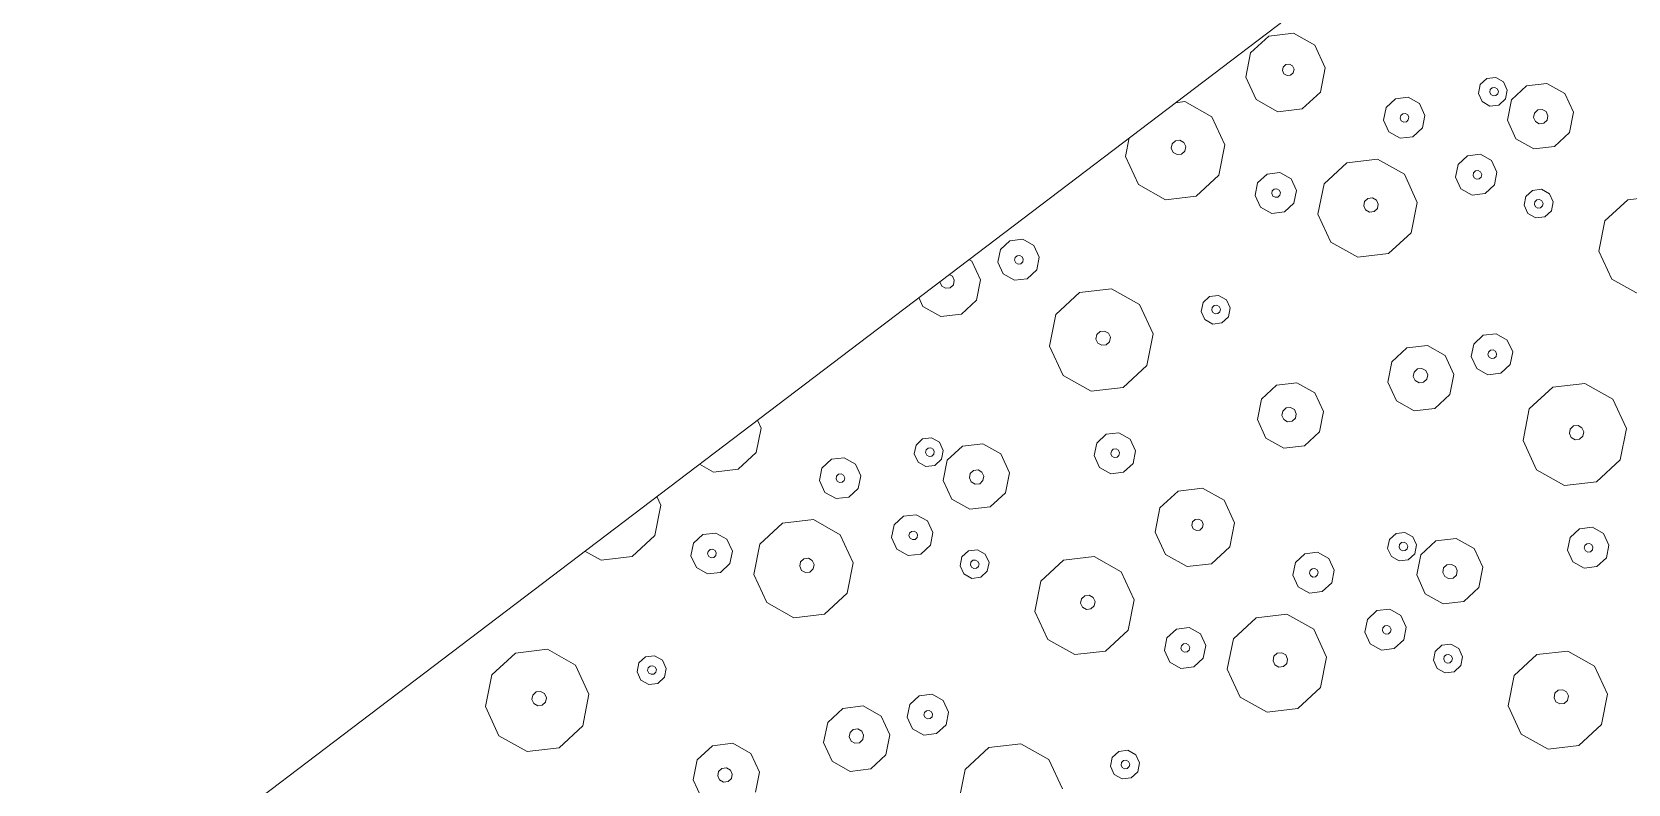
# Model space of a CAD drawing. Header units: metres. Extents: x -2858 to 512, y -1995 to 1252.
# Drawn here: x -474.19 to -468.06, y -189.28 to -186.4 of the extents above; entities that cross this region are included whole.
import ezdxf

# ---------------------------------------------------------------- set-up
doc = ezdxf.new("R2010")
doc.units = ezdxf.units.M
doc.layers.add('Calque commun', color=7, linetype='Continuous')

# ---------------------------------------------------------------- blocks, each defined once
blk = doc.blocks.new('pattern')
at = {"layer": 'Calque commun', "color": 54, "linetype": 'Continuous', "lineweight": 9}
for p, q in [((100.5684, 104.0394), (100.6705, 104.0997)), ((100.6705, 104.0997), (100.7887, 104.0884)), ((100.7887, 104.0884), (100.8776, 104.0099)), ((100.5212, 103.9305), (100.5684, 104.0394)), ((100.8776, 104.0099), (100.9034, 103.8941)), ((100.547, 103.8147), (100.5212, 103.9305)), ((100.6664, 103.9163), (100.6733, 103.9322)), ((100.6702, 103.8994), (100.6664, 103.9163)), ((100.6733, 103.9322), (100.6882, 103.9409)), ((100.6882, 103.9409), (100.7055, 103.9393)), ((100.7055, 103.9393), (100.7184, 103.9279)), ((100.7222, 103.911), (100.7153, 103.8951)), ((100.7184, 103.9279), (100.7222, 103.911)), ((100.6832, 103.8879), (100.6702, 103.8994)), ((100.7004, 103.8863), (100.6832, 103.8879)), ((100.7153, 103.8951), (100.7004, 103.8863)), ((100.9034, 103.8941), (100.8562, 103.7852)), ((100.6359, 103.7361), (100.547, 103.8147)), ((100.8562, 103.7852), (100.754, 103.7249)), ((100.754, 103.7249), (100.6359, 103.7361)), ((100.119, 103.6166), (100.1387, 103.662)), ((100.1387, 103.662), (100.1813, 103.6871)), ((100.1813, 103.6871), (100.2305, 103.6824)), ((100.2305, 103.6824), (100.2676, 103.6497)), ((100.1298, 103.5684), (100.119, 103.6166)), ((100.1812, 103.6115), (100.1854, 103.621)), ((100.1835, 103.6014), (100.1812, 103.6115)), ((100.1913, 103.5945), (100.1835, 103.6014)), ((100.1854, 103.621), (100.1943, 103.6263)), ((100.2016, 103.5935), (100.1913, 103.5945)), ((100.1943, 103.6263), (100.2046, 103.6253)), ((100.2105, 103.5988), (100.2016, 103.5935)), ((100.2046, 103.6253), (100.2124, 103.6185)), ((100.2147, 103.6083), (100.2105, 103.5988)), ((100.2124, 103.6185), (100.2147, 103.6083)), ((100.2783, 103.6015), (100.2587, 103.5561)), ((100.2676, 103.6497), (100.2783, 103.6015)), ((100.1669, 103.5356), (100.1298, 103.5684)), ((100.2161, 103.531), (100.1669, 103.5356)), ((100.2587, 103.5561), (100.2161, 103.531)), ((100.833, 103.5284), (100.8628, 103.546)), ((100.8628, 103.546), (100.8973, 103.5427)), ((100.8973, 103.5427), (100.9232, 103.5198)), ((99.7597, 103.4128), (99.8661, 103.4756)), ((99.8661, 103.4756), (99.9892, 103.4639)), ((100.8193, 103.4967), (100.833, 103.5284)), ((100.8268, 103.4629), (100.8193, 103.4967)), ((100.8587, 103.4939), (100.8628, 103.5034)), ((100.861, 103.4838), (100.8587, 103.4939)), ((100.8687, 103.4769), (100.861, 103.4838)), ((100.8628, 103.5034), (100.8718, 103.5087)), ((100.8791, 103.4759), (100.8687, 103.4769)), ((100.8718, 103.5087), (100.8821, 103.5077)), ((100.888, 103.4812), (100.8791, 103.4759)), ((100.8821, 103.5077), (100.8899, 103.5009)), ((100.8921, 103.4907), (100.888, 103.4812)), ((100.8899, 103.5009), (100.8921, 103.4907)), ((100.9307, 103.486), (100.917, 103.4543)), ((100.9232, 103.5198), (100.9307, 103.486)), ((99.7105, 103.2994), (99.7597, 103.4128)), ((99.9892, 103.4639), (100.0818, 103.3821)), ((100.8527, 103.44), (100.8268, 103.4629)), ((100.8872, 103.4367), (100.8527, 103.44)), ((100.917, 103.4543), (100.8872, 103.4367)), ((100.0818, 103.3821), (100.1087, 103.2615)), ((100.4928, 103.2848), (100.5243, 103.3574)), ((100.5243, 103.3574), (100.5924, 103.3976)), ((100.5924, 103.3976), (100.6712, 103.3901)), ((100.6712, 103.3901), (100.7305, 103.3377)), ((99.7374, 103.1787), (99.7105, 103.2994)), ((99.8717, 103.2837), (99.8786, 103.2995)), ((99.8786, 103.2995), (99.8935, 103.3083)), ((99.8935, 103.3083), (99.9107, 103.3067)), ((99.9107, 103.3067), (99.9237, 103.2952)), ((99.9237, 103.2952), (99.9275, 103.2784)), ((100.5931, 103.2771), (100.5999, 103.293)), ((100.5999, 103.293), (100.6148, 103.3018)), ((100.6148, 103.3018), (100.6321, 103.3001)), ((100.6321, 103.3001), (100.645, 103.2887)), ((100.645, 103.2887), (100.6488, 103.2718)), ((100.7305, 103.3377), (100.7477, 103.2605)), ((100.8724, 103.2464), (100.892, 103.2917)), ((100.892, 103.2917), (100.9346, 103.3169)), ((100.9346, 103.3169), (100.9838, 103.3122)), ((100.9838, 103.3122), (101.0209, 103.2795)), ((99.8755, 103.2668), (99.8717, 103.2837)), ((99.8884, 103.2553), (99.8755, 103.2668)), ((99.9057, 103.2537), (99.8884, 103.2553)), ((99.9206, 103.2625), (99.9057, 103.2537)), ((99.9275, 103.2784), (99.9206, 103.2625)), ((100.1087, 103.2615), (100.0595, 103.1481)), ((100.51, 103.2076), (100.4928, 103.2848)), ((100.5968, 103.2602), (100.5931, 103.2771)), ((100.6098, 103.2488), (100.5968, 103.2602)), ((100.627, 103.2471), (100.6098, 103.2488)), ((100.6419, 103.2559), (100.627, 103.2471)), ((100.6488, 103.2718), (100.6419, 103.2559)), ((100.7477, 103.2605), (100.7162, 103.1879)), ((100.8831, 103.1981), (100.8724, 103.2464)), ((100.9333, 103.2442), (100.9374, 103.2537)), ((100.9355, 103.234), (100.9333, 103.2442)), ((100.9433, 103.2272), (100.9355, 103.234)), ((100.9374, 103.2537), (100.9463, 103.259)), ((100.9536, 103.2262), (100.9433, 103.2272)), ((100.9463, 103.259), (100.9567, 103.258)), ((100.9626, 103.2315), (100.9536, 103.2262)), ((100.9567, 103.258), (100.9644, 103.2511)), ((100.9667, 103.241), (100.9626, 103.2315)), ((100.9644, 103.2511), (100.9667, 103.241)), ((101.0316, 103.2312), (101.012, 103.1858)), ((101.0209, 103.2795), (101.0316, 103.2312)), ((99.83, 103.0969), (99.7374, 103.1787)), ((100.5693, 103.1552), (100.51, 103.2076)), ((100.7162, 103.1879), (100.6481, 103.1477)), ((100.9202, 103.1654), (100.8831, 103.1981)), ((100.9694, 103.1607), (100.9202, 103.1654)), ((101.012, 103.1858), (100.9694, 103.1607)), ((101.1824, 103.1409), (101.2846, 103.2013)), ((101.2846, 103.2013), (101.4027, 103.19)), ((101.4027, 103.19), (101.4917, 103.1115)), ((99.3444, 103.1047), (99.3702, 102.9889)), ((100.0595, 103.1481), (99.9531, 103.0852)), ((100.6481, 103.1477), (100.5693, 103.1552)), ((100.6169, 103.0791), (100.6306, 103.1109)), ((100.6306, 103.1109), (100.6604, 103.1285)), ((100.6604, 103.1285), (100.6949, 103.1252)), ((100.6949, 103.1252), (100.7208, 103.1023)), ((101.1352, 103.0321), (101.1824, 103.1409)), ((101.4917, 103.1115), (101.5175, 102.9957)), ((99.9531, 103.0852), (99.83, 103.0969)), ((100.6244, 103.0454), (100.6169, 103.0791)), ((100.6503, 103.0225), (100.6244, 103.0454)), ((100.6525, 103.0788), (100.6566, 103.0883)), ((100.6548, 103.0686), (100.6525, 103.0788)), ((100.6625, 103.0618), (100.6548, 103.0686)), ((100.6566, 103.0883), (100.6656, 103.0936)), ((100.6729, 103.0608), (100.6625, 103.0618)), ((100.6656, 103.0936), (100.6759, 103.0926)), ((100.6818, 103.0661), (100.6729, 103.0608)), ((100.6759, 103.0926), (100.6837, 103.0857)), ((100.686, 103.0756), (100.6818, 103.0661)), ((100.6837, 103.0857), (100.686, 103.0756)), ((100.7283, 103.0685), (100.7146, 103.0368)), ((100.7208, 103.1023), (100.7283, 103.0685)), ((101.2874, 103.0337), (101.3023, 103.0425)), ((101.3023, 103.0425), (101.3195, 103.0409)), ((99.3702, 102.9889), (99.323, 102.88)), ((100.6848, 103.0192), (100.6503, 103.0225)), ((100.7146, 103.0368), (100.6848, 103.0192)), ((101.161, 102.9163), (101.1352, 103.0321)), ((101.2805, 103.0179), (101.2874, 103.0337)), ((101.2842, 103.001), (101.2805, 103.0179)), ((101.2972, 102.9895), (101.2842, 103.001)), ((101.3144, 102.9879), (101.2972, 102.9895)), ((101.3293, 102.9967), (101.3144, 102.9879)), ((101.3195, 103.0409), (101.3325, 103.0294)), ((101.3362, 103.0126), (101.3293, 102.9967)), ((101.3325, 103.0294), (101.3362, 103.0126)), ((101.5175, 102.9957), (101.4703, 102.8868)), ((100.8943, 102.8945), (100.9139, 102.9399)), ((100.9139, 102.9399), (100.9565, 102.965)), ((100.9565, 102.965), (101.0057, 102.9603)), ((101.0057, 102.9603), (101.0428, 102.9276)), ((101.0428, 102.9276), (101.0536, 102.8794)), ((99.1027, 102.8309), (99.0138, 102.9095)), ((99.323, 102.88), (99.2209, 102.8197)), ((99.8124, 102.8459), (99.8321, 102.8912)), ((99.8321, 102.8912), (99.8746, 102.9164)), ((99.8746, 102.9164), (99.9239, 102.9117)), ((99.9239, 102.9117), (99.9609, 102.879)), ((99.9609, 102.879), (99.9717, 102.8307)), ((100.905, 102.8463), (100.8943, 102.8945)), ((100.9565, 102.8894), (100.9606, 102.8989)), ((100.9587, 102.8793), (100.9565, 102.8894)), ((100.9665, 102.8724), (100.9587, 102.8793)), ((100.9606, 102.8989), (100.9695, 102.9042)), ((100.9769, 102.8714), (100.9665, 102.8724)), ((100.9695, 102.9042), (100.9799, 102.9032)), ((100.9858, 102.8767), (100.9769, 102.8714)), ((100.9799, 102.9032), (100.9877, 102.8964)), ((100.9899, 102.8862), (100.9858, 102.8767)), ((100.9877, 102.8964), (100.9899, 102.8862)), ((101.0536, 102.8794), (101.0339, 102.834)), ((101.2499, 102.8377), (101.161, 102.9163)), ((101.4703, 102.8868), (101.3681, 102.8265)), ((101.9499, 102.8442), (101.9636, 102.876)), ((101.9636, 102.876), (101.9934, 102.8936)), ((101.9934, 102.8936), (102.0279, 102.8903)), ((102.0279, 102.8903), (102.0538, 102.8674)), ((102.0538, 102.8674), (102.0614, 102.8336)), ((99.2209, 102.8197), (99.1027, 102.8309)), ((99.8231, 102.7976), (99.8124, 102.8459)), ((99.8602, 102.7649), (99.8231, 102.7976)), ((99.8746, 102.8408), (99.8787, 102.8503)), ((99.8768, 102.8306), (99.8746, 102.8408)), ((99.8846, 102.8238), (99.8768, 102.8306)), ((99.8787, 102.8503), (99.8877, 102.8556)), ((99.895, 102.8228), (99.8846, 102.8238)), ((99.8877, 102.8556), (99.898, 102.8546)), ((99.9039, 102.828), (99.895, 102.8228)), ((99.898, 102.8546), (99.9058, 102.8477)), ((99.908, 102.8376), (99.9039, 102.828)), ((99.9058, 102.8477), (99.908, 102.8376)), ((99.9717, 102.8307), (99.952, 102.7853)), ((100.0471, 102.7809), (100.1152, 102.8211)), ((100.1152, 102.8211), (100.194, 102.8136)), ((100.194, 102.8136), (100.2533, 102.7612)), ((100.9421, 102.8135), (100.905, 102.8463)), ((100.9913, 102.8089), (100.9421, 102.8135)), ((101.0339, 102.834), (100.9913, 102.8089)), ((101.3681, 102.8265), (101.2499, 102.8377)), ((101.9574, 102.8105), (101.9499, 102.8442)), ((101.9833, 102.7875), (101.9574, 102.8105)), ((101.9876, 102.8414), (101.9918, 102.8509)), ((101.9899, 102.8312), (101.9876, 102.8414)), ((101.9977, 102.8244), (101.9899, 102.8312)), ((101.9918, 102.8509), (102.0007, 102.8562)), ((102.008, 102.8234), (101.9977, 102.8244)), ((102.0007, 102.8562), (102.011, 102.8552)), ((102.017, 102.8287), (102.008, 102.8234)), ((102.011, 102.8552), (102.0188, 102.8483)), ((102.0211, 102.8382), (102.017, 102.8287)), ((102.0476, 102.8019), (102.0178, 102.7843)), ((102.0188, 102.8483), (102.0211, 102.8382)), ((102.0614, 102.8336), (102.0476, 102.8019)), ((99.9094, 102.7602), (99.8602, 102.7649)), ((99.952, 102.7853), (99.9094, 102.7602)), ((100.0156, 102.7083), (100.0471, 102.7809)), ((100.2533, 102.7612), (100.2705, 102.684)), ((101.4386, 102.7196), (101.4583, 102.7649)), ((101.4583, 102.7649), (101.5008, 102.7901)), ((101.5008, 102.7901), (101.5501, 102.7854)), ((101.5501, 102.7854), (101.5871, 102.7526)), ((101.5871, 102.7526), (101.5979, 102.7044)), ((102.0178, 102.7843), (101.9833, 102.7875)), ((100.0328, 102.6311), (100.0156, 102.7083)), ((100.1086, 102.6909), (100.1155, 102.7068)), ((100.1124, 102.674), (100.1086, 102.6909)), ((100.1155, 102.7068), (100.1304, 102.7156)), ((100.1304, 102.7156), (100.1477, 102.714)), ((100.1477, 102.714), (100.1606, 102.7025)), ((100.1644, 102.6856), (100.1575, 102.6697)), ((100.1606, 102.7025), (100.1644, 102.6856)), ((100.2705, 102.684), (100.239, 102.6114)), ((101.4493, 102.6713), (101.4386, 102.7196)), ((101.5008, 102.7144), (101.5049, 102.724)), ((101.503, 102.7043), (101.5008, 102.7144)), ((101.5108, 102.6974), (101.503, 102.7043)), ((101.5049, 102.724), (101.5139, 102.7292)), ((101.5212, 102.6964), (101.5108, 102.6974)), ((101.5139, 102.7292), (101.5242, 102.7283)), ((101.5301, 102.7017), (101.5212, 102.6964)), ((101.5242, 102.7283), (101.532, 102.7214)), ((101.5342, 102.7113), (101.5301, 102.7017)), ((101.532, 102.7214), (101.5342, 102.7113)), ((101.5979, 102.7044), (101.5782, 102.659)), ((102.1862, 102.6082), (102.2353, 102.7216)), ((99.2861, 102.5915), (99.2999, 102.6232)), ((99.2999, 102.6232), (99.3297, 102.6408)), ((99.3297, 102.6408), (99.3641, 102.6375)), ((99.3641, 102.6375), (99.3901, 102.6146)), ((99.3901, 102.6146), (99.3976, 102.5808)), ((100.0921, 102.5787), (100.0328, 102.6311)), ((100.1254, 102.6626), (100.1124, 102.674)), ((100.1426, 102.6609), (100.1254, 102.6626)), ((100.1575, 102.6697), (100.1426, 102.6609)), ((101.4864, 102.6386), (101.4493, 102.6713)), ((101.5356, 102.6339), (101.4864, 102.6386)), ((101.5782, 102.659), (101.5356, 102.6339)), ((99.2936, 102.5577), (99.2861, 102.5915)), ((99.3195, 102.5348), (99.2936, 102.5577)), ((99.3255, 102.5887), (99.3297, 102.5982)), ((99.3278, 102.5786), (99.3255, 102.5887)), ((99.3356, 102.5717), (99.3278, 102.5786)), ((99.3297, 102.5982), (99.3386, 102.6035)), ((99.3459, 102.5707), (99.3356, 102.5717)), ((99.3386, 102.6035), (99.3489, 102.6025)), ((99.3548, 102.576), (99.3459, 102.5707)), ((99.3489, 102.6025), (99.3567, 102.5957)), ((99.359, 102.5855), (99.3548, 102.576)), ((99.3567, 102.5957), (99.359, 102.5855)), ((99.3976, 102.5808), (99.3838, 102.5491)), ((100.1709, 102.5712), (100.0921, 102.5787)), ((100.239, 102.6114), (100.1709, 102.5712)), ((101.0333, 102.5329), (101.1151, 102.5812)), ((101.1151, 102.5812), (101.2096, 102.5722)), ((101.2096, 102.5722), (101.2807, 102.5094)), ((102.2131, 102.4876), (102.1862, 102.6082)), ((98.9911, 102.4522), (99.0592, 102.4924)), ((99.0592, 102.4924), (99.138, 102.4849)), ((99.354, 102.5315), (99.3195, 102.5348)), ((99.3838, 102.5491), (99.354, 102.5315)), ((100.4562, 102.4307), (100.4877, 102.5033)), ((100.4877, 102.5033), (100.5558, 102.5435)), ((100.5558, 102.5435), (100.6346, 102.536)), ((100.6346, 102.536), (100.6939, 102.4837)), ((100.9956, 102.4458), (101.0333, 102.5329)), ((101.2807, 102.5094), (101.3014, 102.4167)), ((101.5109, 102.443), (101.613, 102.5033)), ((101.613, 102.5033), (101.7312, 102.4921)), ((101.7312, 102.4921), (101.8201, 102.4135)), ((98.9596, 102.3796), (98.9911, 102.4522)), ((99.138, 102.4849), (99.1973, 102.4325)), ((99.1973, 102.4325), (99.2145, 102.3553)), ((100.4734, 102.3535), (100.4562, 102.4307)), ((100.5566, 102.4149), (100.5635, 102.4308)), ((100.5635, 102.4308), (100.5784, 102.4396)), ((100.5784, 102.4396), (100.5957, 102.4379)), ((100.5957, 102.4379), (100.6086, 102.4265)), ((100.6939, 102.4837), (100.7111, 102.4064)), ((101.0162, 102.3532), (100.9956, 102.4458)), ((101.1118, 102.4345), (101.1173, 102.4472)), ((101.1148, 102.421), (101.1118, 102.4345)), ((101.1173, 102.4472), (101.1292, 102.4542)), ((101.1292, 102.4542), (101.143, 102.4529)), ((101.143, 102.4529), (101.1534, 102.4437)), ((101.1564, 102.4302), (101.1509, 102.4175)), ((101.1534, 102.4437), (101.1564, 102.4302)), ((101.4637, 102.3341), (101.5109, 102.443)), ((102.3057, 102.4058), (102.2131, 102.4876)), ((102.5352, 102.4569), (102.4288, 102.3941)), ((98.9769, 102.3024), (98.9596, 102.3796)), ((99.0599, 102.3719), (99.0668, 102.3878)), ((99.0636, 102.355), (99.0599, 102.3719)), ((99.0668, 102.3878), (99.0817, 102.3966)), ((99.0817, 102.3966), (99.0989, 102.3949)), ((99.0989, 102.3949), (99.1119, 102.3835)), ((99.1119, 102.3835), (99.1156, 102.3666)), ((99.3392, 102.3412), (99.3588, 102.3865)), ((99.3588, 102.3865), (99.4014, 102.4117)), ((99.4014, 102.4117), (99.4506, 102.407)), ((99.4506, 102.407), (99.4877, 102.3743)), ((99.4877, 102.3743), (99.4985, 102.326)), ((100.5604, 102.398), (100.5566, 102.4149)), ((100.5734, 102.3865), (100.5604, 102.398)), ((100.5906, 102.3849), (100.5734, 102.3865)), ((100.6055, 102.3937), (100.5906, 102.3849)), ((100.6124, 102.4096), (100.6055, 102.3937)), ((100.6086, 102.4265), (100.6124, 102.4096)), ((100.7111, 102.4064), (100.6796, 102.3339)), ((101.1252, 102.4118), (101.1148, 102.421)), ((101.139, 102.4105), (101.1252, 102.4118)), ((101.1509, 102.4175), (101.139, 102.4105)), ((101.3014, 102.4167), (101.2636, 102.3296)), ((101.8201, 102.4135), (101.8459, 102.2977)), ((102.4288, 102.3941), (102.3057, 102.4058)), ((99.0766, 102.3436), (99.0636, 102.355)), ((99.0938, 102.3419), (99.0766, 102.3436)), ((99.1087, 102.3507), (99.0938, 102.3419)), ((99.1156, 102.3666), (99.1087, 102.3507)), ((99.2145, 102.3553), (99.183, 102.2827)), ((99.3499, 102.2929), (99.3392, 102.3412)), ((99.4001, 102.339), (99.4042, 102.3485)), ((99.4023, 102.3288), (99.4001, 102.339)), ((99.4101, 102.322), (99.4023, 102.3288)), ((99.4042, 102.3485), (99.4131, 102.3538)), ((99.4205, 102.321), (99.4101, 102.322)), ((99.4131, 102.3538), (99.4235, 102.3528)), ((99.4294, 102.3263), (99.4205, 102.321)), ((99.4235, 102.3528), (99.4313, 102.3459)), ((99.4335, 102.3358), (99.4294, 102.3263)), ((99.4313, 102.3459), (99.4335, 102.3358)), ((99.4985, 102.326), (99.4788, 102.2806)), ((100.5327, 102.3012), (100.4734, 102.3535)), ((100.6796, 102.3339), (100.6115, 102.2937)), ((101.0874, 102.2904), (101.0162, 102.3532)), ((101.2636, 102.3296), (101.1819, 102.2813)), ((101.4895, 102.2183), (101.4637, 102.3341)), ((101.6089, 102.3199), (101.6158, 102.3358)), ((101.6127, 102.303), (101.6089, 102.3199)), ((101.6158, 102.3358), (101.6307, 102.3446)), ((101.6307, 102.3446), (101.6479, 102.3429)), ((101.6479, 102.3429), (101.6609, 102.3315)), ((101.6647, 102.3146), (101.6578, 102.2987)), ((101.6609, 102.3315), (101.6647, 102.3146)), ((99.0362, 102.25), (98.9769, 102.3024)), ((99.1149, 102.2425), (99.0362, 102.25)), ((99.183, 102.2827), (99.1149, 102.2425)), ((99.387, 102.2602), (99.3499, 102.2929)), ((99.4362, 102.2555), (99.387, 102.2602)), ((99.4788, 102.2806), (99.4362, 102.2555)), ((99.6492, 102.2357), (99.7514, 102.2961)), ((99.7514, 102.2961), (99.8695, 102.2848)), ((99.8695, 102.2848), (99.9585, 102.2063)), ((100.6115, 102.2937), (100.5327, 102.3012)), ((101.1819, 102.2813), (101.0874, 102.2904)), ((101.6257, 102.2916), (101.6127, 102.303)), ((101.6429, 102.2899), (101.6257, 102.2916)), ((101.6578, 102.2987), (101.6429, 102.2899)), ((101.8459, 102.2977), (101.7987, 102.1888)), ((99.0837, 102.174), (99.0975, 102.2057)), ((99.0975, 102.2057), (99.1273, 102.2233)), ((99.1235, 102.1831), (99.1324, 102.1884)), ((99.1273, 102.2233), (99.1617, 102.22)), ((99.1324, 102.1884), (99.1427, 102.1874)), ((99.1427, 102.1874), (99.1505, 102.1805)), ((99.1617, 102.22), (99.1877, 102.1971)), ((99.1877, 102.1971), (99.1952, 102.1633)), ((99.602, 102.1269), (99.6492, 102.2357)), ((99.9585, 102.2063), (99.9843, 102.0905)), ((101.5784, 102.1398), (101.4895, 102.2183)), ((101.7987, 102.1888), (101.6965, 102.1285)), ((102.2881, 102.1547), (102.3077, 102.2001)), ((102.3077, 102.2001), (102.3503, 102.2252)), ((102.3503, 102.2252), (102.3995, 102.2205)), ((102.3995, 102.2205), (102.4366, 102.1878)), ((102.4366, 102.1878), (102.4473, 102.1395)), ((99.0912, 102.1402), (99.0837, 102.174)), ((99.1171, 102.1173), (99.0912, 102.1402)), ((99.1193, 102.1736), (99.1235, 102.1831)), ((99.1216, 102.1634), (99.1193, 102.1736)), ((99.1294, 102.1566), (99.1216, 102.1634)), ((99.1397, 102.1556), (99.1294, 102.1566)), ((99.1486, 102.1609), (99.1397, 102.1556)), ((99.1528, 102.1704), (99.1486, 102.1609)), ((99.1505, 102.1805), (99.1528, 102.1704)), ((99.1814, 102.1316), (99.1516, 102.114)), ((99.1952, 102.1633), (99.1814, 102.1316)), ((99.6278, 102.0111), (99.602, 102.1269)), ((99.7473, 102.1127), (99.7542, 102.1285)), ((99.7542, 102.1285), (99.7691, 102.1373)), ((99.7691, 102.1373), (99.7863, 102.1357)), ((99.7863, 102.1357), (99.7993, 102.1242)), ((99.7993, 102.1242), (99.8031, 102.1074)), ((101.6965, 102.1285), (101.5784, 102.1398)), ((102.2988, 102.1065), (102.2881, 102.1547)), ((102.3503, 102.1496), (102.3544, 102.1591)), ((102.3525, 102.1395), (102.3503, 102.1496)), ((102.3603, 102.1326), (102.3525, 102.1395)), ((102.3544, 102.1591), (102.3633, 102.1644)), ((102.3706, 102.1316), (102.3603, 102.1326)), ((102.3633, 102.1644), (102.3737, 102.1634)), ((102.3796, 102.1369), (102.3706, 102.1316)), ((102.3737, 102.1634), (102.3815, 102.1565)), ((102.3837, 102.1464), (102.3796, 102.1369)), ((102.3815, 102.1565), (102.3837, 102.1464)), ((102.4473, 102.1395), (102.4277, 102.0942)), ((102.5228, 102.0897), (102.5909, 102.1299)), ((102.5909, 102.1299), (102.6697, 102.1224)), ((99.1516, 102.114), (99.1171, 102.1173)), ((99.7511, 102.0958), (99.7473, 102.1127)), ((99.764, 102.0843), (99.7511, 102.0958)), ((99.7813, 102.0827), (99.764, 102.0843)), ((99.7962, 102.0915), (99.7813, 102.0827)), ((99.8031, 102.1074), (99.7962, 102.0915)), ((99.9843, 102.0905), (99.9371, 101.9816)), ((101.0615, 102.0203), (101.0812, 102.0656)), ((101.0812, 102.0656), (101.1238, 102.0908)), ((101.1238, 102.0908), (101.173, 102.0861)), ((101.173, 102.0861), (101.2101, 102.0534)), ((102.3359, 102.0737), (102.2988, 102.1065)), ((102.3851, 102.069), (102.3359, 102.0737)), ((102.4277, 102.0942), (102.3851, 102.069)), ((102.4913, 102.0171), (102.5228, 102.0897)), ((102.6697, 102.1224), (102.729, 102.0701)), ((102.729, 102.0701), (102.7462, 101.9929)), ((99.3611, 101.9893), (99.3808, 102.0347)), ((99.3808, 102.0347), (99.4233, 102.0598)), ((99.4233, 102.0598), (99.4726, 102.0551)), ((99.4726, 102.0551), (99.5096, 102.0224)), ((99.5096, 102.0224), (99.5204, 101.9742)), ((99.7168, 101.9325), (99.6278, 102.0111)), ((101.0723, 101.972), (101.0615, 102.0203)), ((101.1237, 102.0151), (101.1279, 102.0247)), ((101.126, 102.005), (101.1237, 102.0151)), ((101.1338, 101.9981), (101.126, 102.005)), ((101.1279, 102.0247), (101.1368, 102.03)), ((101.1368, 102.03), (101.1471, 102.029)), ((101.153, 102.0024), (101.1441, 101.9972)), ((101.1471, 102.029), (101.1549, 102.0221)), ((101.1572, 102.012), (101.153, 102.0024)), ((101.1549, 102.0221), (101.1572, 102.012)), ((101.2208, 102.0051), (101.2011, 101.9597)), ((101.2101, 102.0534), (101.2208, 102.0051)), ((102.5085, 101.9399), (102.4913, 102.0171)), ((102.5843, 101.9998), (102.5912, 102.0156)), ((102.5912, 102.0156), (102.6061, 102.0244)), ((102.6061, 102.0244), (102.6233, 102.0228)), ((102.6233, 102.0228), (102.6363, 102.0114)), ((102.6363, 102.0114), (102.6401, 101.9945)), ((99.3718, 101.9411), (99.3611, 101.9893)), ((99.4089, 101.9083), (99.3718, 101.9411)), ((99.4233, 101.9842), (99.4274, 101.9937)), ((99.4256, 101.9741), (99.4233, 101.9842)), ((99.4333, 101.9672), (99.4256, 101.9741)), ((99.4274, 101.9937), (99.4364, 101.999)), ((99.4437, 101.9662), (99.4333, 101.9672)), ((99.4364, 101.999), (99.4467, 101.998)), ((99.4526, 101.9715), (99.4437, 101.9662)), ((99.4467, 101.998), (99.4545, 101.9912)), ((99.4567, 101.981), (99.4526, 101.9715)), ((99.4545, 101.9912), (99.4567, 101.981)), ((99.5204, 101.9742), (99.5007, 101.9288)), ((99.9371, 101.9816), (99.8349, 101.9213)), ((100.4167, 101.939), (100.4305, 101.9708)), ((100.4242, 101.9053), (100.4167, 101.939)), ((100.4305, 101.9708), (100.4603, 101.9884)), ((100.4545, 101.9362), (100.4586, 101.9457)), ((100.4586, 101.9457), (100.4675, 101.951)), ((100.4603, 101.9884), (100.4947, 101.9851)), ((100.4675, 101.951), (100.4779, 101.95)), ((100.4779, 101.95), (100.4857, 101.9431)), ((100.4857, 101.9431), (100.4879, 101.933)), ((100.4947, 101.9851), (100.5207, 101.9622)), ((100.5207, 101.9622), (100.5282, 101.9284)), ((101.1094, 101.9393), (101.0723, 101.972)), ((101.1586, 101.9346), (101.1094, 101.9393)), ((101.1441, 101.9972), (101.1338, 101.9981)), ((101.2011, 101.9597), (101.1586, 101.9346)), ((101.7755, 101.9321), (101.8053, 101.9497)), ((101.8053, 101.9497), (101.8398, 101.9464)), ((101.8398, 101.9464), (101.8657, 101.9235)), ((102.5678, 101.8876), (102.5085, 101.9399)), ((102.5881, 101.9829), (102.5843, 101.9998)), ((102.601, 101.9714), (102.5881, 101.9829)), ((102.6183, 101.9698), (102.601, 101.9714)), ((102.6332, 101.9786), (102.6183, 101.9698)), ((102.6401, 101.9945), (102.6332, 101.9786)), ((102.7462, 101.9929), (102.7147, 101.9203)), ((99.4581, 101.9037), (99.4089, 101.9083)), ((99.5007, 101.9288), (99.4581, 101.9037)), ((99.8349, 101.9213), (99.7168, 101.9325)), ((99.9251, 101.8597), (99.9677, 101.8849)), ((99.9677, 101.8849), (100.0169, 101.8802)), ((100.0169, 101.8802), (100.0539, 101.8475)), ((100.4502, 101.8824), (100.4242, 101.9053)), ((100.4846, 101.8791), (100.4502, 101.8824)), ((100.4567, 101.926), (100.4545, 101.9362)), ((100.4645, 101.9192), (100.4567, 101.926)), ((100.4748, 101.9182), (100.4645, 101.9192)), ((100.4838, 101.9235), (100.4748, 101.9182)), ((100.4879, 101.933), (100.4838, 101.9235)), ((100.5144, 101.8967), (100.4846, 101.8791)), ((100.5282, 101.9284), (100.5144, 101.8967)), ((100.7022, 101.8164), (100.8086, 101.8793)), ((100.8086, 101.8793), (100.9317, 101.8676)), ((101.7617, 101.9003), (101.7755, 101.9321)), ((101.7693, 101.8665), (101.7617, 101.9003)), ((101.8012, 101.8976), (101.8053, 101.9071)), ((101.8035, 101.8874), (101.8012, 101.8976)), ((101.8112, 101.8805), (101.8035, 101.8874)), ((101.8053, 101.9071), (101.8143, 101.9124)), ((101.8216, 101.8796), (101.8112, 101.8805)), ((101.8143, 101.9124), (101.8246, 101.9114)), ((101.8305, 101.8848), (101.8216, 101.8796)), ((101.8246, 101.9114), (101.8324, 101.9045)), ((101.8346, 101.8944), (101.8305, 101.8848)), ((101.8324, 101.9045), (101.8346, 101.8944)), ((101.8732, 101.8897), (101.8595, 101.8579)), ((101.8657, 101.9235), (101.8732, 101.8897)), ((102.6466, 101.8801), (102.5678, 101.8876)), ((102.7147, 101.9203), (102.6466, 101.8801)), ((99.9054, 101.8144), (99.9251, 101.8597)), ((99.9676, 101.8092), (99.9717, 101.8188)), ((99.9717, 101.8188), (99.9807, 101.824)), ((99.9807, 101.824), (99.991, 101.8231)), ((99.991, 101.8231), (99.9988, 101.8162)), ((100.0539, 101.8475), (100.0647, 101.7992)), ((100.653, 101.703), (100.7022, 101.8164)), ((100.9317, 101.8676), (101.0243, 101.7858)), ((101.7952, 101.8436), (101.7693, 101.8665)), ((101.8297, 101.8403), (101.7952, 101.8436)), ((101.8595, 101.8579), (101.8297, 101.8403)), ((102.9634, 101.8121), (103.0315, 101.8524)), ((99.9162, 101.7661), (99.9054, 101.8144)), ((99.9532, 101.7334), (99.9162, 101.7661)), ((99.9699, 101.7991), (99.9676, 101.8092)), ((99.9777, 101.7922), (99.9699, 101.7991)), ((99.988, 101.7913), (99.9777, 101.7922)), ((99.9969, 101.7965), (99.988, 101.7913)), ((100.0011, 101.8061), (99.9969, 101.7965)), ((99.9988, 101.8162), (100.0011, 101.8061)), ((100.0647, 101.7992), (100.045, 101.7538)), ((101.0243, 101.7858), (101.0512, 101.6651)), ((101.4353, 101.6884), (101.4668, 101.761)), ((101.4668, 101.761), (101.5349, 101.8012)), ((101.5349, 101.8012), (101.6137, 101.7937)), ((101.6137, 101.7937), (101.673, 101.7414)), ((102.9319, 101.7396), (102.9634, 101.8121)), ((100.0024, 101.7287), (99.9532, 101.7334)), ((100.045, 101.7538), (100.0024, 101.7287)), ((100.6799, 101.5824), (100.653, 101.703)), ((100.8142, 101.6873), (100.8211, 101.7032)), ((100.8211, 101.7032), (100.836, 101.712)), ((100.836, 101.712), (100.8532, 101.7103)), ((100.8532, 101.7103), (100.8662, 101.6989)), ((100.8662, 101.6989), (100.87, 101.682)), ((101.5356, 101.6807), (101.5424, 101.6966)), ((101.5424, 101.6966), (101.5573, 101.7054)), ((101.5573, 101.7054), (101.5746, 101.7038)), ((101.5746, 101.7038), (101.5875, 101.6923)), ((101.673, 101.7414), (101.6902, 101.6642)), ((101.8148, 101.65), (101.8345, 101.6954)), ((101.8345, 101.6954), (101.8771, 101.7205)), ((101.8771, 101.7205), (101.9263, 101.7158)), ((101.9263, 101.7158), (101.9634, 101.6831)), ((102.9491, 101.6624), (102.9319, 101.7396)), ((103.0323, 101.7237), (103.0392, 101.7396)), ((103.0361, 101.7068), (103.0323, 101.7237)), ((103.049, 101.6954), (103.0361, 101.7068)), ((103.0392, 101.7396), (103.0541, 101.7484)), ((103.0663, 101.6937), (103.049, 101.6954)), ((103.0541, 101.7484), (103.0713, 101.7467)), ((103.0812, 101.7025), (103.0663, 101.6937)), ((103.0713, 101.7467), (103.0843, 101.7353)), ((103.0881, 101.7184), (103.0812, 101.7025)), ((103.0843, 101.7353), (103.0881, 101.7184)), ((103.1867, 101.7153), (103.1553, 101.6427)), ((99.5002, 101.6277), (99.5819, 101.676)), ((99.5819, 101.676), (99.6764, 101.667)), ((99.6764, 101.667), (99.7476, 101.6042)), ((100.818, 101.6704), (100.8142, 101.6873)), ((100.8309, 101.659), (100.818, 101.6704)), ((100.8482, 101.6573), (100.8309, 101.659)), ((100.8631, 101.6661), (100.8482, 101.6573)), ((100.87, 101.682), (100.8631, 101.6661)), ((101.0512, 101.6651), (101.002, 101.5517)), ((101.4525, 101.6112), (101.4353, 101.6884)), ((101.5393, 101.6639), (101.5356, 101.6807)), ((101.5523, 101.6524), (101.5393, 101.6639)), ((101.5695, 101.6508), (101.5523, 101.6524)), ((101.5844, 101.6596), (101.5695, 101.6508)), ((101.5913, 101.6754), (101.5844, 101.6596)), ((101.5875, 101.6923), (101.5913, 101.6754)), ((101.6902, 101.6642), (101.6587, 101.5916)), ((101.8256, 101.6018), (101.8148, 101.65)), ((101.8757, 101.6478), (101.8799, 101.6573)), ((101.878, 101.6377), (101.8757, 101.6478)), ((101.8858, 101.6308), (101.878, 101.6377)), ((101.8799, 101.6573), (101.8888, 101.6626)), ((101.8888, 101.6626), (101.8992, 101.6616)), ((101.9051, 101.6351), (101.8961, 101.6298)), ((101.8992, 101.6616), (101.9069, 101.6548)), ((101.9092, 101.6446), (101.9051, 101.6351)), ((101.9069, 101.6548), (101.9092, 101.6446)), ((101.9741, 101.6348), (101.9545, 101.5895)), ((101.9634, 101.6831), (101.9741, 101.6348)), ((103.0084, 101.61), (102.9491, 101.6624)), ((103.1553, 101.6427), (103.0872, 101.6025)), ((99.4624, 101.5406), (99.5002, 101.6277)), ((99.7476, 101.6042), (99.7682, 101.5115)), ((99.9777, 101.5378), (100.0799, 101.5981)), ((100.0799, 101.5981), (100.198, 101.5869)), ((100.198, 101.5869), (100.2869, 101.5083)), ((100.7725, 101.5006), (100.6799, 101.5824)), ((101.5118, 101.5589), (101.4525, 101.6112)), ((101.6587, 101.5916), (101.5906, 101.5514)), ((101.8627, 101.569), (101.8256, 101.6018)), ((101.8961, 101.6298), (101.8858, 101.6308)), ((101.9545, 101.5895), (101.9119, 101.5643)), ((102.1249, 101.5446), (102.2271, 101.6049)), ((102.2271, 101.6049), (102.3452, 101.5937)), ((102.3452, 101.5937), (102.4342, 101.5151)), ((103.0872, 101.6025), (103.0084, 101.61)), ((99.483, 101.448), (99.4624, 101.5406)), ((99.5786, 101.5293), (99.5841, 101.542)), ((99.5816, 101.5158), (99.5786, 101.5293)), ((99.592, 101.5066), (99.5816, 101.5158)), ((99.5841, 101.542), (99.596, 101.549)), ((99.596, 101.549), (99.6098, 101.5477)), ((99.6177, 101.5123), (99.6058, 101.5053)), ((99.6098, 101.5477), (99.6202, 101.5385)), ((99.6232, 101.525), (99.6177, 101.5123)), ((99.6202, 101.5385), (99.6232, 101.525)), ((99.7682, 101.5115), (99.7304, 101.4244)), ((99.9305, 101.4289), (99.9777, 101.5378)), ((101.002, 101.5517), (100.8956, 101.4889)), ((101.5906, 101.5514), (101.5118, 101.5589)), ((101.5593, 101.4828), (101.5731, 101.5145)), ((101.5731, 101.5145), (101.6029, 101.5321)), ((101.6029, 101.5321), (101.6374, 101.5288)), ((101.6374, 101.5288), (101.6633, 101.5059)), ((101.9119, 101.5643), (101.8627, 101.569)), ((102.0777, 101.4357), (102.1249, 101.5446)), ((102.4342, 101.5151), (102.46, 101.3993)), ((99.6058, 101.5053), (99.592, 101.5066)), ((100.2869, 101.5083), (100.3127, 101.3925)), ((100.8956, 101.4889), (100.7725, 101.5006)), ((101.5669, 101.449), (101.5593, 101.4828)), ((101.5928, 101.4261), (101.5669, 101.449)), ((101.595, 101.4824), (101.5991, 101.4919)), ((101.5973, 101.4723), (101.595, 101.4824)), ((101.605, 101.4654), (101.5973, 101.4723)), ((101.5991, 101.4919), (101.6081, 101.4972)), ((101.6154, 101.4644), (101.605, 101.4654)), ((101.6081, 101.4972), (101.6184, 101.4962)), ((101.6243, 101.4697), (101.6154, 101.4644)), ((101.6184, 101.4962), (101.6262, 101.4894)), ((101.6285, 101.4792), (101.6243, 101.4697)), ((101.6262, 101.4894), (101.6285, 101.4792)), ((101.6708, 101.4722), (101.6571, 101.4404)), ((101.6633, 101.5059), (101.6708, 101.4722)), ((99.5542, 101.3852), (99.483, 101.448)), ((99.7304, 101.4244), (99.6487, 101.3762)), ((99.9563, 101.3131), (99.9305, 101.4289)), ((100.0758, 101.4147), (100.0826, 101.4306)), ((100.0795, 101.3978), (100.0758, 101.4147)), ((100.0925, 101.3864), (100.0795, 101.3978)), ((100.0826, 101.4306), (100.0975, 101.4394)), ((100.0975, 101.4394), (100.1148, 101.4378)), ((100.1246, 101.3935), (100.1097, 101.3847)), ((100.1148, 101.4378), (100.1277, 101.4263)), ((100.1315, 101.4094), (100.1246, 101.3935)), ((100.1277, 101.4263), (100.1315, 101.4094)), ((100.3127, 101.3925), (100.2655, 101.2836)), ((101.6273, 101.4228), (101.5928, 101.4261)), ((101.6571, 101.4404), (101.6273, 101.4228)), ((102.1035, 101.3199), (102.0777, 101.4357)), ((102.223, 101.4215), (102.2299, 101.4374)), ((102.2267, 101.4046), (102.223, 101.4215)), ((102.2397, 101.3932), (102.2267, 101.4046)), ((102.2299, 101.4374), (102.2448, 101.4462)), ((102.2569, 101.3915), (102.2397, 101.3932)), ((102.2448, 101.4462), (102.262, 101.4445)), ((102.2718, 101.4003), (102.2569, 101.3915)), ((102.262, 101.4445), (102.275, 101.4331)), ((102.2787, 101.4162), (102.2718, 101.4003)), ((102.275, 101.4331), (102.2787, 101.4162)), ((102.46, 101.3993), (102.4128, 101.2904)), ((99.6487, 101.3762), (99.5542, 101.3852)), ((100.1097, 101.3847), (100.0925, 101.3864)), ((101.8368, 101.2982), (101.8564, 101.3435)), ((101.8564, 101.3435), (101.899, 101.3687)), ((101.899, 101.3687), (101.9482, 101.364)), ((101.9482, 101.364), (101.9853, 101.3313)), ((101.9853, 101.3313), (101.9961, 101.283)), ((99.9841, 101.2885), (99.9563, 101.3131)), ((100.2655, 101.2836), (100.2022, 101.2463)), ((100.7549, 101.2495), (100.7746, 101.2949)), ((100.7746, 101.2949), (100.8171, 101.32)), ((100.8171, 101.32), (100.8664, 101.3153)), ((100.8664, 101.3153), (100.9034, 101.2826)), ((100.9034, 101.2826), (100.9142, 101.2344)), ((101.8475, 101.2499), (101.8368, 101.2982)), ((101.899, 101.293), (101.9031, 101.3026)), ((101.9012, 101.2829), (101.899, 101.293)), ((101.909, 101.276), (101.9012, 101.2829)), ((101.9031, 101.3026), (101.912, 101.3079)), ((101.9193, 101.2751), (101.909, 101.276)), ((101.912, 101.3079), (101.9224, 101.3069)), ((101.9283, 101.2803), (101.9193, 101.2751)), ((101.9224, 101.3069), (101.9302, 101.3)), ((101.9324, 101.2899), (101.9283, 101.2803)), ((101.9302, 101.3), (101.9324, 101.2899)), ((101.9961, 101.283), (101.9764, 101.2376)), ((102.1925, 101.2414), (102.1035, 101.3199)), ((102.4128, 101.2904), (102.3106, 101.2301)), ((102.8924, 101.2479), (102.9061, 101.2796)), ((102.9061, 101.2796), (102.9359, 101.2972)), ((102.9359, 101.2972), (102.9704, 101.2939)), ((102.9704, 101.2939), (102.9963, 101.271)), ((102.9963, 101.271), (103.0039, 101.2373)), ((100.7656, 101.2013), (100.7549, 101.2495)), ((100.8171, 101.2444), (100.8212, 101.2539)), ((100.8193, 101.2343), (100.8171, 101.2444)), ((100.8271, 101.2274), (100.8193, 101.2343)), ((100.8212, 101.2539), (100.8302, 101.2592)), ((100.8375, 101.2264), (100.8271, 101.2274)), ((100.8302, 101.2592), (100.8405, 101.2582)), ((100.8464, 101.2317), (100.8375, 101.2264)), ((100.8405, 101.2582), (100.8483, 101.2514)), ((100.8505, 101.2412), (100.8464, 101.2317)), ((100.8483, 101.2514), (100.8505, 101.2412)), ((100.9142, 101.2344), (100.8945, 101.189)), ((100.9896, 101.1845), (101.0577, 101.2247)), ((101.0577, 101.2247), (101.1365, 101.2172)), ((101.1365, 101.2172), (101.1958, 101.1649)), ((101.8846, 101.2172), (101.8475, 101.2499)), ((101.9338, 101.2125), (101.8846, 101.2172)), ((101.9764, 101.2376), (101.9338, 101.2125)), ((102.3106, 101.2301), (102.1925, 101.2414)), ((102.8999, 101.2141), (102.8924, 101.2479)), ((102.9258, 101.1912), (102.8999, 101.2141)), ((102.9301, 101.245), (102.9343, 101.2546)), ((102.9324, 101.2349), (102.9301, 101.245)), ((102.9402, 101.228), (102.9324, 101.2349)), ((102.9343, 101.2546), (102.9432, 101.2598)), ((102.9505, 101.227), (102.9402, 101.228)), ((102.9432, 101.2598), (102.9536, 101.2588)), ((102.9595, 101.2323), (102.9505, 101.227)), ((102.9536, 101.2588), (102.9613, 101.252)), ((102.9636, 101.2418), (102.9595, 101.2323)), ((102.9901, 101.2055), (102.9603, 101.1879)), ((102.9613, 101.252), (102.9636, 101.2418)), ((103.0039, 101.2373), (102.9901, 101.2055)), ((100.8027, 101.1685), (100.7656, 101.2013)), ((100.8519, 101.1638), (100.8027, 101.1685)), ((100.8945, 101.189), (100.8519, 101.1638)), ((100.9581, 101.1119), (100.9896, 101.1845)), ((101.1958, 101.1649), (101.213, 101.0877)), ((102.3811, 101.1232), (102.4008, 101.1686)), ((102.4008, 101.1686), (102.4433, 101.1937)), ((102.4433, 101.1937), (102.4926, 101.189)), ((102.4926, 101.189), (102.5296, 101.1563)), ((102.5296, 101.1563), (102.5404, 101.108)), ((102.9603, 101.1879), (102.9258, 101.1912)), ((103.1778, 101.1253), (103.2843, 101.1881)), ((103.2843, 101.1881), (103.4073, 101.1764)), ((103.4073, 101.1764), (103.5, 101.0946)), ((100.961, 101.0992), (100.9581, 101.1119)), ((101.0511, 101.0946), (101.058, 101.1105)), ((101.0541, 101.0811), (101.0511, 101.0946)), ((101.058, 101.1105), (101.0729, 101.1192)), ((101.0729, 101.1192), (101.0901, 101.1176)), ((101.0901, 101.1176), (101.1031, 101.1062)), ((101.1069, 101.0893), (101.1, 101.0734)), ((101.1031, 101.1062), (101.1069, 101.0893)), ((101.213, 101.0877), (101.1981, 101.0532)), ((102.3918, 101.0749), (102.3811, 101.1232)), ((102.4433, 101.1181), (102.4474, 101.1276)), ((102.4455, 101.1079), (102.4433, 101.1181)), ((102.4533, 101.1011), (102.4455, 101.1079)), ((102.4474, 101.1276), (102.4564, 101.1329)), ((102.4637, 101.1001), (102.4533, 101.1011)), ((102.4564, 101.1329), (102.4667, 101.1319)), ((102.4726, 101.1054), (102.4637, 101.1001)), ((102.4667, 101.1319), (102.4745, 101.125)), ((102.4767, 101.1149), (102.4726, 101.1054)), ((102.4745, 101.125), (102.4767, 101.1149)), ((102.5404, 101.108), (102.5207, 101.0627)), ((103.1287, 101.0119), (103.1778, 101.1253)), ((103.5, 101.0946), (103.5269, 100.9739)), ((101.1, 101.0734), (101.0985, 101.0725)), ((102.4289, 101.0422), (102.3918, 101.0749)), ((102.4781, 101.0375), (102.4289, 101.0422)), ((102.5207, 101.0627), (102.4781, 101.0375)), ((103.2968, 101.012), (103.3117, 101.0208)), ((103.3117, 101.0208), (103.3289, 101.0192)), ((101.9758, 100.9366), (102.0576, 100.9848)), ((102.0576, 100.9848), (102.1521, 100.9758)), ((102.1521, 100.9758), (102.2232, 100.913)), ((103.1555, 100.8912), (103.1287, 101.0119)), ((103.2899, 100.9961), (103.2968, 101.012)), ((103.2936, 100.9793), (103.2899, 100.9961)), ((103.3066, 100.9678), (103.2936, 100.9793)), ((103.3238, 100.9662), (103.3066, 100.9678)), ((103.3387, 100.975), (103.3238, 100.9662)), ((103.3289, 101.0192), (103.3419, 101.0077)), ((103.3456, 100.9908), (103.3387, 100.975)), ((103.3419, 101.0077), (103.3456, 100.9908)), ((103.5269, 100.9739), (103.4777, 100.8605)), ((101.9622, 100.9051), (101.9758, 100.9366)), ((102.2232, 100.913), (102.2369, 100.8519)), ((102.4534, 100.8466), (102.5555, 100.907)), ((102.5555, 100.907), (102.6737, 100.8957)), ((102.4387, 100.8127), (102.4534, 100.8466)), ((102.6737, 100.8957), (102.7626, 100.8172)), ((103.2482, 100.8094), (103.1555, 100.8912)), ((103.4777, 100.8605), (103.3713, 100.7977)), ((102.7626, 100.8172), (102.7783, 100.7469)), ((103.3713, 100.7977), (103.2482, 100.8094))]:
    blk.add_line(p, q, dxfattribs=at)
at = {"layer": 'Calque commun', "color": 7, "linetype": 'Continuous', "lineweight": 9}
mesh = blk.add_polyface(dxfattribs=at)
corners = [(70.8497, 113.5412), (53.8349, 19.1692), (74.7282, 106.3237), (76.0435, 113.5984), (74.769, 106.1763), (58.8077, 18.2701), (114.1703, 105.207), (114.1703, 98.5387)]
mesh.append_faces([[corners[k] for k in face] for face in [(3, 4, 6)]], dxfattribs={"vtx0": -1, "vtx1": -1, "color": 7})
mesh.append_faces([[corners[k] for k in face] for face in [(3, 2, 4)]], dxfattribs={"vtx0": -1, "vtx2": -1, "color": 7})
mesh.append_faces([[corners[k] for k in face] for face in [(5, 2, 1)]], dxfattribs={"vtx1": -1, "color": 7})
mesh.append_faces([[corners[k] for k in face] for face in [(0, 1, 2), (3, 0, 2)]], dxfattribs={"vtx1": -1, "vtx2": -1, "color": 7})
mesh.append_faces([[corners[k] for k in face] for face in [(4, 7, 6)]], dxfattribs={"vtx2": -1, "color": 7})

msp = doc.modelspace()

# ---------------------------------------------------------------- block references
at = {"layer": 'Calque commun', "color": 0, "linetype": 'ByBlock', "lineweight": -2, "rotation": 228.1617603435354}
msp.add_blockref('pattern', (-478.5712, -44.6144), dxfattribs=at)

doc.saveas('drawing.dxf')
